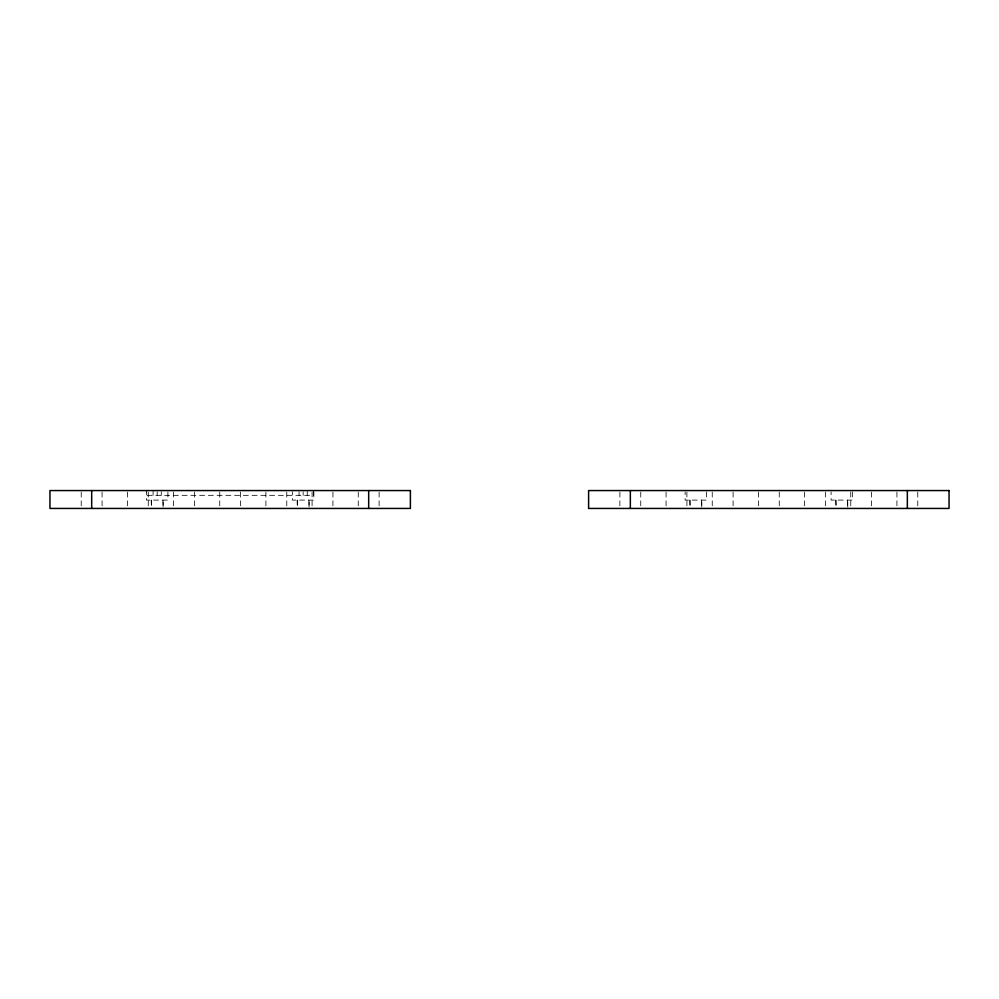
<?xml version="1.0" encoding="UTF-8"?>
<svg xmlns="http://www.w3.org/2000/svg" width="999" height="999" viewBox="0 0 999 999"><rect width="100%" height="100%" fill="white"/><g stroke="black" fill="none" stroke-linecap="round" stroke-linejoin="round"><path stroke-width="0.75" stroke-dasharray="5 3.75" d="M163.099 507.042L163.149 500.099M309.066 507.042L309.103 500.099M701.773 507.042L701.81 500.099M847.726 507.042L847.776 500.099M847.564 500.099L847.726 508.441M701.61 500.099L701.76 508.441M308.903 500.099L309.053 508.441M162.937 500.099L163.099 508.441M917.769 492.057L917.769 508.441M896.927 492.057L896.927 508.441M871.603 492.057L871.603 508.441M852.534 491.92L852.534 500.099L831.093 500.099L831.093 491.92M850.748 492.057L850.748 508.441M825.436 492.057L825.436 508.441M804.582 492.057L804.582 508.441M779.257 492.057L779.257 508.441M758.403 492.057L758.403 508.441M733.091 492.057L733.091 508.441M712.237 492.057L712.237 508.441M706.58 491.92L706.58 500.099L685.127 500.099L685.127 491.92M686.912 492.057L686.912 508.441M666.071 492.057L666.071 508.441M640.746 492.057L640.746 508.441M619.892 492.057L619.892 508.441M379.108 492.057L379.108 508.441M358.254 492.057L358.254 508.441M332.929 492.057L332.929 508.441M313.873 491.92L313.873 500.099L292.42 500.099L292.42 491.92M313.574 490.559L313.574 495.329L146.766 495.329L146.766 490.559M312.088 492.057L312.088 508.441M307.242 490.559L307.242 495.329M303.147 491.758L303.147 495.329M299.051 491.758L299.051 495.329M286.763 492.057L286.763 508.441M265.909 492.057L265.909 508.441M240.597 492.057L240.597 508.441M219.743 492.057L219.743 508.441M194.418 492.057L194.418 508.441M173.564 492.057L173.564 508.441M167.907 491.92L167.907 500.099L146.466 500.099L146.466 491.92M161.289 491.758L161.289 495.329M157.193 491.758L157.193 495.329M153.097 490.559L153.097 495.329M148.252 492.057L148.252 508.441M127.397 492.057L127.397 508.441M102.073 492.057L102.073 508.441M81.231 492.057L81.231 508.441M151.274 500.099L151.398 507.042L151.274 500.099M297.227 500.099L297.352 507.042L297.227 500.099M689.934 500.099L690.059 507.042L689.934 500.099M835.901 500.099L836.026 507.042L835.901 500.099"/><path stroke-width="1.5" d="M907.342 490.559L907.342 508.441M630.344 490.559L630.344 508.441M368.681 490.559L368.681 508.441M91.683 490.559L91.683 508.441M410.389 490.559L49.95 490.559L49.95 508.441L410.389 508.441L410.389 490.559M949.05 490.559L588.611 490.559L588.611 508.441L949.05 508.441L949.05 490.559"/></g></svg>
